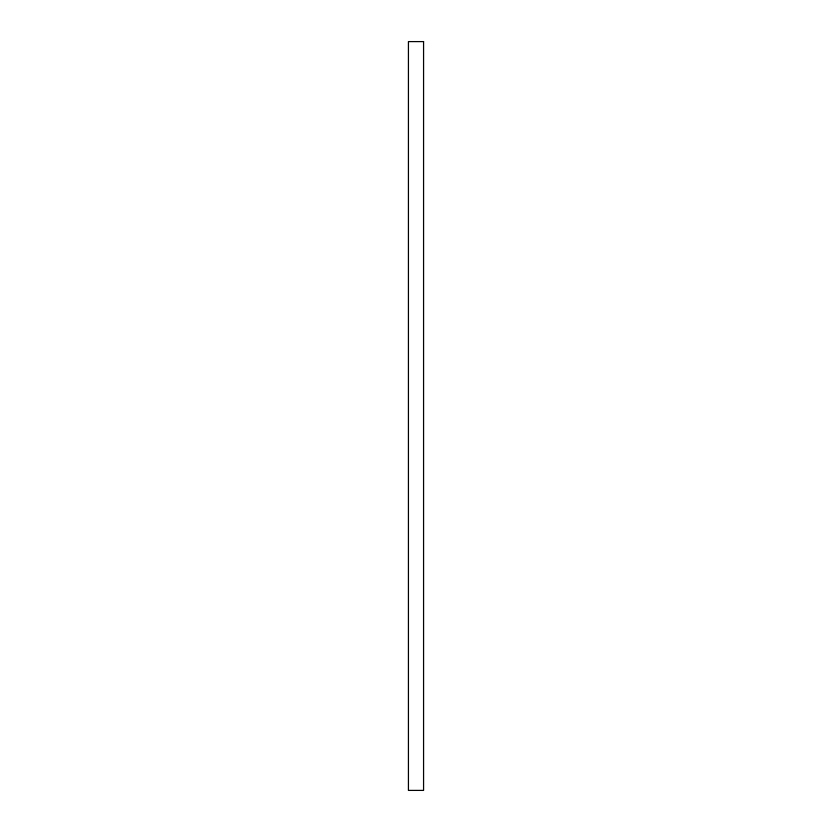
<?xml version="1.0" encoding="UTF-8"?>
<svg xmlns="http://www.w3.org/2000/svg" width="832" height="832" viewBox="0 0 832 832"><rect width="100%" height="100%" fill="white"/><g stroke="black" fill="none" stroke-linecap="round" stroke-linejoin="round"><path stroke-width="1.25" d="M423.571 41.6L408.429 41.6L408.429 790.4L423.571 790.4L423.571 41.6"/></g></svg>
